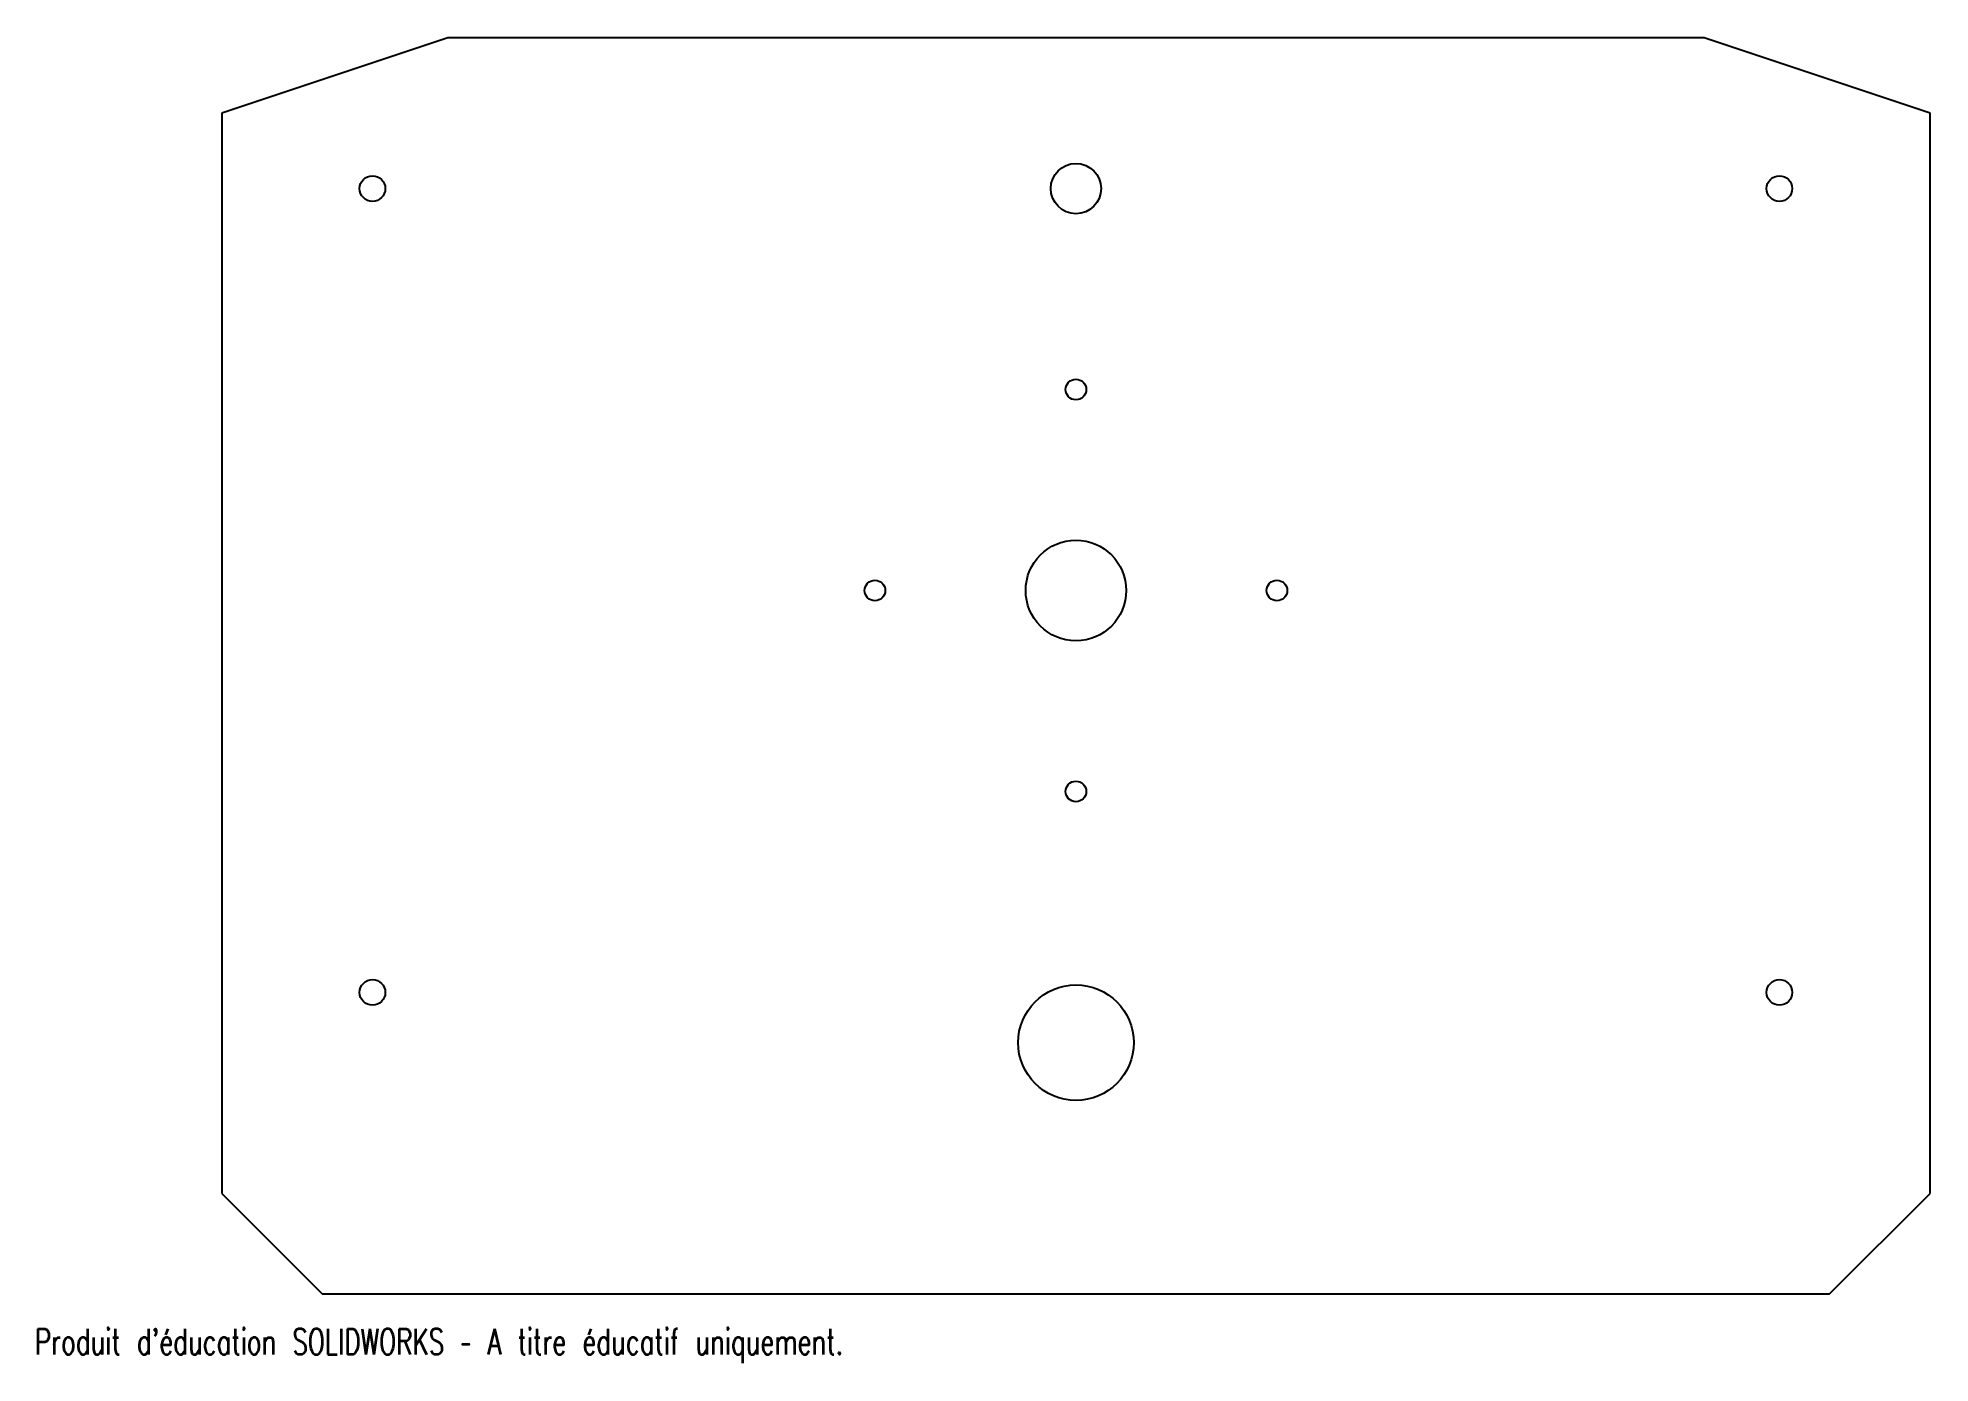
# Model space of a CAD drawing. Header units: millimetres. Extents: x 1 to 377, y 7 to 271.
import ezdxf

# ---------------------------------------------------------------- set-up
doc = ezdxf.new("R2010")
doc.units = ezdxf.units.MM
doc.layers.add('DÉCOUPE', color=7, linetype='Continuous')
doc.styles.add('SLDTEXTSTYLE0', font='TXT', dxfattribs={"width": 0.7, "bigfont": 'bigfont'})

msp = doc.modelspace()

# ---------------------------------------------------------------- linework, layer by layer
at = {"layer": 'DÉCOUPE', "linetype": 'Continuous', "lineweight": 25}
for p, q in [((82.21, 271.27), (37.21, 256.27)), ((332.21, 271.27), (82.21, 271.27)), ((377.21, 256.27), (332.21, 271.27)), ((37.21, 256.27), (37.21, 41.27)), ((377.21, 41.27), (377.21, 256.27)), ((37.21, 41.27), (57.21, 21.27)), ((357.21, 21.27), (377.21, 41.27)), ((57.21, 21.27), (357.21, 21.27))]:
    msp.add_line(p, q, dxfattribs=at)
for centre, radius in [((207.21, 241.27), 5), ((67.21, 241.27), 2.55), ((347.21, 241.27), 2.55), ((207.21, 201.27), 2.05), ((207.21, 161.27), 10), ((167.21, 161.27), 2.05), ((247.21, 161.27), 2.05), ((207.21, 121.27), 2.05), ((67.21, 81.27), 2.55), ((347.21, 81.27), 2.55), ((207.21, 71.27), 11.5)]:
    msp.add_circle(centre, radius, dxfattribs=at)

# ---------------------------------------------------------------- texts
at = {"color": 7, "linetype": 'Continuous', "insert": (0, 14.33), "char_height": 5.1381, "attachment_point": 1, "style": 'SLDTEXTSTYLE0'}
msp.add_mtext("Produit d'éducation SOLIDWORKS – A titre éducatif uniquement.", dxfattribs=at)

doc.saveas('drawing.dxf')
